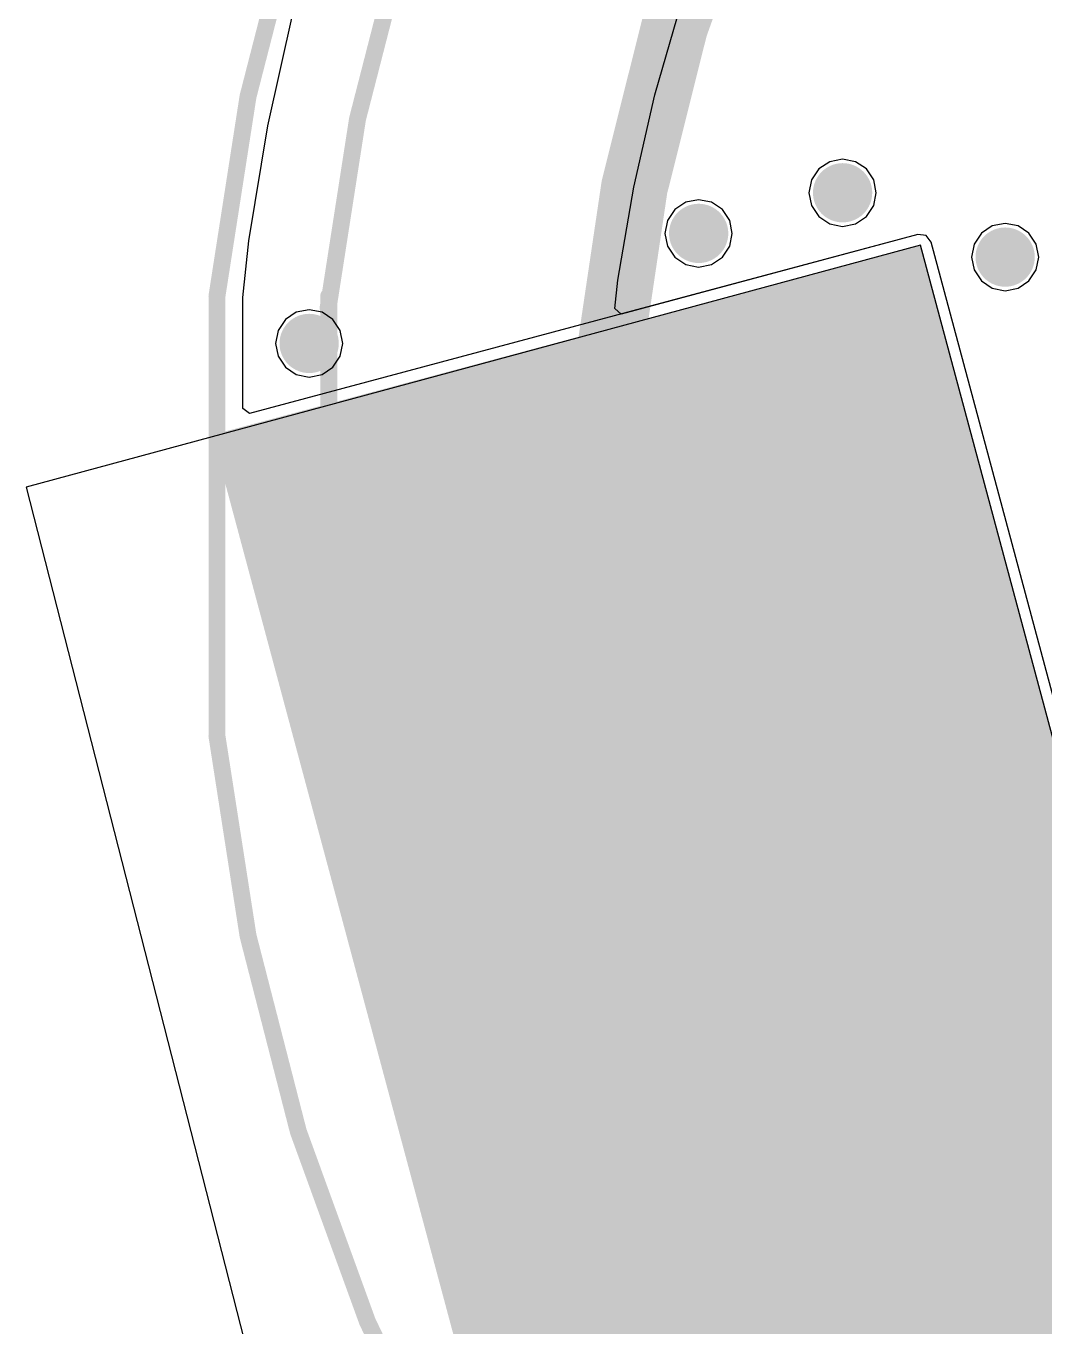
# Model space of a CAD drawing. Header units: millimetres. Extents: x 1.42 to 4.09, y 1.63 to 4.12.
# Drawn here: x 1.424 to 2.026, y 2.381 to 3.15 of the extents above; entities that cross this region are included whole.
import ezdxf

# ---------------------------------------------------------------- set-up
doc = ezdxf.new("R2010")
doc.units = ezdxf.units.MM
doc.header["$MEASUREMENT"] = 0
for name, color, linetype in [('BottomLayer', 5, 'Continuous'), ('BottomSolder', 6, 'Continuous'), ('KeepOutLayer', 6, 'Continuous'), ('Mechanical1', 6, 'Continuous'), ('Mechanical3', 76, 'Continuous'), ('MidLayer1', 16, 'Continuous'), ('MidLayer2', 76, 'Continuous'), ('MultiLayer', 9, 'Continuous'), ('TopLayer', 1, 'Continuous'), ('ViaHoleLayer', 16, 'Continuous')]:
    doc.layers.add(name, color=color, linetype=linetype)

# ---------------------------------------------------------------- blocks, each defined once
blk = doc.blocks.new('ANT_2_4GHZ_FR408_4L_M_______22')
at = {"layer": 'KeepOutLayer'}
blk.add_solid([(-0.1378, -0.00001), (0.61024, -0.00001), (-0.1378, 0.43306), (0.61024, 0.43306)], dxfattribs=at)
at = {"layer": 'TopLayer', "const_width": 0.01575}
for points in [[(0.25197, 0.24016), (0, 0.24016)], [(0.25197, 0.24016), (0.25197, 0.19291)], [(0.25197, 0.19291), (-0.09843, 0.19291)], [(0.25197, 0.14567), (-0.09843, 0.14567)], [(0.25197, 0.14567), (0.25197, 0.09843)], [(0.25197, 0.09843), (-0.09843, 0.09843)]]:
    blk.add_lwpolyline(points, dxfattribs=at)
at = {"layer": 'TopLayer', "const_width": 0.00787}
for points in [[(0.24803, 0.24016, 1), (0.2559, 0.24016, 1)], [(0.24803, 0.24016, 1), (0.2559, 0.24016, 1)], [(0.24803, 0.19291, 1), (0.2559, 0.19291, 1)], [(0.24803, 0.19291, 1), (0.2559, 0.19291, 1)], [(0.24803, 0.14567, 1), (0.2559, 0.14567, 1)], [(0.24803, 0.14567, 1), (0.2559, 0.14567, 1)], [(0.24803, 0.09843, 1), (0.25591, 0.09843, 1)], [(0.24803, 0.09843, 1), (0.25591, 0.09843, 1)]]:
    blk.add_lwpolyline(points, format="xyb", close=True, dxfattribs=at)

msp = doc.modelspace()

# ---------------------------------------------------------------- linework, layer by layer
at = {"layer": 'BottomLayer'}
for p, q in [((1.56654, 3.09045), (1.5815, 3.15764)), ((1.55541, 3.02253), (1.56654, 3.09045)), ((1.55186, 2.98911), (1.55541, 3.02253)), ((1.95041, 3.02632), (1.55583, 2.92059)), ((1.95533, 3.02567), (1.95041, 3.02632)), ((1.95836, 3.02172), (1.95533, 3.02567)), ((2.15196, 2.29918), (1.95836, 3.02172)), ((1.95208, 3.02004), (1.42382, 2.87718)), ((2.14568, 2.2975), (1.95208, 3.02004)), ((1.55186, 2.92363), (1.55186, 2.98911)), ((1.55583, 2.92059), (1.55186, 2.92363)), ((1.42382, 2.87718), (1.609, 2.153))]:
    msp.add_line(p, q, dxfattribs=at)
at = {"layer": 'BottomLayer', "const_width": 0.0135}
for points in [[(1.89925, 3.051, 1), (1.91275, 3.051, 1)], [(1.81425, 3.027, 1), (1.82775, 3.027, 1)], [(1.99525, 3.013, 1), (2.00875, 3.013, 1)], [(1.58425, 2.962, 1), (1.59775, 2.962, 1)]]:
    msp.add_lwpolyline(points, format="xyb", close=True, dxfattribs=at)
at = {"layer": 'BottomSolder', "const_width": 0.0175}
for points in [[(1.89725, 3.051, 1), (1.91475, 3.051, 1)], [(1.81225, 3.027, 1), (1.82975, 3.027, 1)], [(1.99325, 3.013, 1), (2.01075, 3.013, 1)], [(1.58225, 2.962, 1), (1.59975, 2.962, 1)]]:
    msp.add_lwpolyline(points, format="xyb", close=True, dxfattribs=at)
at = {"layer": 'Mechanical1', "const_width": 0.01}
for points in [[(1.53656, 2.98993, -0.35351), (2.63007, 4.08344)], [(2.63007, 1.63656, -0.35351), (1.53656, 2.73007)]]:
    msp.add_lwpolyline(points, format="xyb", dxfattribs=at)
at = {"layer": 'Mechanical1', "const_width": 0.005}
for points in [[(1.53406, 2.98993, 1), (1.53906, 2.98993, 1)], [(1.53407, 2.98992, 1), (1.53907, 2.98992, 1)], [(1.53406, 2.73007, 1), (1.53906, 2.73007, 1)], [(1.53407, 2.73008, 1), (1.53907, 2.73008, 1)]]:
    msp.add_lwpolyline(points, format="xyb", close=True, dxfattribs=at)
at = {"layer": 'Mechanical1', "const_width": 0.01}
msp.add_lwpolyline([(1.53657, 2.73008), (1.53657, 2.98992)], dxfattribs=at)
at = {"layer": 'Mechanical3', "const_width": 0.01}
for points in [[(1.6022, 2.98296, -0.35351), (2.63704, 4.0178)], [(2.63704, 1.7022, -0.35351), (1.6022, 2.73704)]]:
    msp.add_lwpolyline(points, format="xyb", dxfattribs=at)
at = {"layer": 'Mechanical3'}
for points, const_width in [([(3.75606, 2.86, 1), (1.76394, 2.86, 1)], 0.03937), ([(1.60007, 2.98992, 1), (1.60507, 2.98992, 1)], 0.005), ([(1.5997, 2.98296, 1), (1.6047, 2.98296, 1)], 0.005), ([(1.75409, 2.86, 1), (1.77378, 2.86, 1)], 0.01969), ([(1.5997, 2.73704, 1), (1.6047, 2.73704, 1)], 0.005), ([(1.60007, 2.73008, 1), (1.60507, 2.73008, 1)], 0.005)]:
    msp.add_lwpolyline(points, format="xyb", close=True, dxfattribs=dict(at, const_width=const_width))
at = {"layer": 'Mechanical3', "const_width": 0.01}
msp.add_lwpolyline([(1.60257, 2.73008), (1.60257, 2.98992)], dxfattribs=at)
at = {"layer": 'MidLayer1'}
for p, q in [((1.56654, 3.09045), (1.5815, 3.15764)), ((1.55541, 3.02253), (1.56654, 3.09045)), ((1.55186, 2.98911), (1.55541, 3.02253)), ((1.95041, 3.02632), (1.55583, 2.92059)), ((1.95533, 3.02567), (1.95041, 3.02632)), ((1.95836, 3.02172), (1.95533, 3.02567)), ((2.15196, 2.29918), (1.95836, 3.02172)), ((1.95208, 3.02004), (1.42382, 2.87718)), ((2.14568, 2.2975), (1.95208, 3.02004)), ((1.55186, 2.92363), (1.55186, 2.98911)), ((1.55583, 2.92059), (1.55186, 2.92363)), ((1.42382, 2.87718), (1.609, 2.153))]:
    msp.add_line(p, q, dxfattribs=at)
at = {"layer": 'MidLayer1', "const_width": 0.0135}
for points in [[(1.89925, 3.051, 1), (1.91275, 3.051, 1)], [(1.81425, 3.027, 1), (1.82775, 3.027, 1)], [(1.99525, 3.013, 1), (2.00875, 3.013, 1)], [(1.58425, 2.962, 1), (1.59775, 2.962, 1)]]:
    msp.add_lwpolyline(points, format="xyb", close=True, dxfattribs=at)
at = {"layer": 'MidLayer2'}
for p, q in [((1.56654, 3.09045), (1.5815, 3.15764)), ((1.55541, 3.02253), (1.56654, 3.09045)), ((1.89839, 3.06937), (1.89194, 3.06506)), ((1.906, 3.07088), (1.89839, 3.06937)), ((1.91361, 3.06937), (1.906, 3.07088)), ((1.92006, 3.06506), (1.91361, 3.06937)), ((1.89194, 3.06506), (1.88763, 3.05861)), ((1.92437, 3.05861), (1.92006, 3.06506)), ((1.88763, 3.05861), (1.88612, 3.051)), ((1.88612, 3.051), (1.88763, 3.04339)), ((1.92588, 3.051), (1.92437, 3.05861)), ((1.92437, 3.04339), (1.92588, 3.051)), ((1.81339, 3.04537), (1.80694, 3.04106)), ((1.821, 3.04688), (1.81339, 3.04537)), ((1.82861, 3.04537), (1.821, 3.04688)), ((1.83506, 3.04106), (1.82861, 3.04537)), ((1.88763, 3.04339), (1.89194, 3.03694)), ((1.92006, 3.03694), (1.92437, 3.04339)), ((1.80694, 3.04106), (1.80263, 3.03461)), ((1.83937, 3.03461), (1.83506, 3.04106)), ((1.89194, 3.03694), (1.89839, 3.03263)), ((1.91361, 3.03263), (1.92006, 3.03694)), ((1.80263, 3.03461), (1.80112, 3.027)), ((1.84088, 3.027), (1.83937, 3.03461)), ((1.89839, 3.03263), (1.906, 3.03112)), ((1.906, 3.03112), (1.91361, 3.03263)), ((1.99439, 3.03137), (1.98794, 3.02706)), ((2.002, 3.03288), (1.99439, 3.03137)), ((2.00961, 3.03137), (2.002, 3.03288)), ((2.01606, 3.02706), (2.00961, 3.03137)), ((1.55186, 2.98911), (1.55541, 3.02253)), ((1.95041, 3.02632), (1.55583, 2.92059)), ((1.80112, 3.027), (1.80263, 3.01939)), ((1.83937, 3.01939), (1.84088, 3.027)), ((1.95533, 3.02567), (1.95041, 3.02632)), ((1.95836, 3.02172), (1.95533, 3.02567)), ((2.15196, 2.29918), (1.95836, 3.02172)), ((1.98363, 3.02061), (1.98212, 3.013)), ((1.98794, 3.02706), (1.98363, 3.02061)), ((2.02037, 3.02061), (2.01606, 3.02706)), ((2.02188, 3.013), (2.02037, 3.02061)), ((1.95208, 3.02004), (1.42382, 2.87718)), ((1.80263, 3.01939), (1.80694, 3.01294)), ((1.80694, 3.01294), (1.81339, 3.00863)), ((1.82861, 3.00863), (1.83506, 3.01294)), ((1.83506, 3.01294), (1.83937, 3.01939)), ((2.14568, 2.2975), (1.95208, 3.02004)), ((1.98212, 3.013), (1.98363, 3.00539)), ((2.02037, 3.00539), (2.02188, 3.013)), ((1.81339, 3.00863), (1.821, 3.00712)), ((1.821, 3.00712), (1.82861, 3.00863)), ((1.98363, 3.00539), (1.98794, 2.99894)), ((2.01606, 2.99894), (2.02037, 3.00539)), ((1.98794, 2.99894), (1.99439, 2.99463)), ((2.00961, 2.99463), (2.01606, 2.99894)), ((1.99439, 2.99463), (2.002, 2.99312)), ((2.002, 2.99312), (2.00961, 2.99463)), ((1.55186, 2.92363), (1.55186, 2.98911)), ((1.591, 2.98188), (1.58339, 2.98037)), ((1.59861, 2.98037), (1.591, 2.98188)), ((1.57694, 2.97606), (1.57263, 2.96961)), ((1.58339, 2.98037), (1.57694, 2.97606)), ((1.60506, 2.97606), (1.59861, 2.98037)), ((1.60937, 2.96961), (1.60506, 2.97606)), ((1.57263, 2.96961), (1.57112, 2.962)), ((1.61088, 2.962), (1.60937, 2.96961)), ((1.57112, 2.962), (1.57263, 2.95439)), ((1.60937, 2.95439), (1.61088, 2.962)), ((1.57263, 2.95439), (1.57694, 2.94794)), ((1.60506, 2.94794), (1.60937, 2.95439)), ((1.57694, 2.94794), (1.58339, 2.94363)), ((1.58339, 2.94363), (1.591, 2.94212)), ((1.591, 2.94212), (1.59861, 2.94363)), ((1.59861, 2.94363), (1.60506, 2.94794)), ((1.55583, 2.92059), (1.55186, 2.92363)), ((1.42382, 2.87718), (1.609, 2.153))]:
    msp.add_line(p, q, dxfattribs=at)
at = {"layer": 'MidLayer2', "const_width": 0.0135}
for points in [[(1.89925, 3.051, 1), (1.91275, 3.051, 1)], [(1.81425, 3.027, 1), (1.82775, 3.027, 1)], [(1.99525, 3.013, 1), (2.00875, 3.013, 1)], [(1.58425, 2.962, 1), (1.59775, 2.962, 1)]]:
    msp.add_lwpolyline(points, format="xyb", close=True, dxfattribs=at)
at = {"layer": 'MultiLayer', "const_width": 0.0135}
for points in [[(1.89925, 3.051, 1), (1.91275, 3.051, 1)], [(1.81425, 3.027, 1), (1.82775, 3.027, 1)], [(1.99525, 3.013, 1), (2.00875, 3.013, 1)], [(1.58425, 2.962, 1), (1.59775, 2.962, 1)]]:
    msp.add_lwpolyline(points, format="xyb", close=True, dxfattribs=at)
at = {"layer": 'TopLayer'}
for p, q in [((1.79513, 3.10889), (1.8106, 3.1626)), ((1.78269, 3.0544), (1.79513, 3.10889)), ((1.77333, 2.99929), (1.78269, 3.0544)), ((1.95041, 3.02632), (1.77524, 2.97938)), ((1.95533, 3.02567), (1.95041, 3.02632)), ((1.95836, 3.02172), (1.95533, 3.02567)), ((2.11311, 2.4442), (1.95836, 3.02172)), ((1.95208, 3.02004), (1.42382, 2.87718)), ((2.14568, 2.2975), (1.95208, 3.02004)), ((1.77145, 2.98264), (1.77333, 2.99929)), ((1.77524, 2.97938), (1.77145, 2.98264)), ((1.42382, 2.87718), (1.609, 2.153))]:
    msp.add_line(p, q, dxfattribs=at)
at = {"layer": 'TopLayer', "const_width": 0.0135}
for points in [[(1.89925, 3.051, 1), (1.91275, 3.051, 1)], [(1.81425, 3.027, 1), (1.82775, 3.027, 1)], [(1.99525, 3.013, 1), (2.00875, 3.013, 1)], [(1.58425, 2.962, 1), (1.59775, 2.962, 1)]]:
    msp.add_lwpolyline(points, format="xyb", close=True, dxfattribs=at)
at = {"layer": 'ViaHoleLayer', "const_width": 0.0065}
for points in [[(1.90275, 3.051, 1), (1.90925, 3.051, 1)], [(1.81775, 3.027, 1), (1.82425, 3.027, 1)], [(1.99875, 3.013, 1), (2.00525, 3.013, 1)], [(1.58775, 2.962, 1), (1.59425, 2.962, 1)]]:
    msp.add_lwpolyline(points, format="xyb", close=True, dxfattribs=at)

# ---------------------------------------------------------------- block references
at = {"rotation": 105}
msp.add_blockref('ANT_2_4GHZ_FR408_4L_M_______22', (2.11002, 2.4306), dxfattribs=at)

doc.saveas('drawing.dxf')
